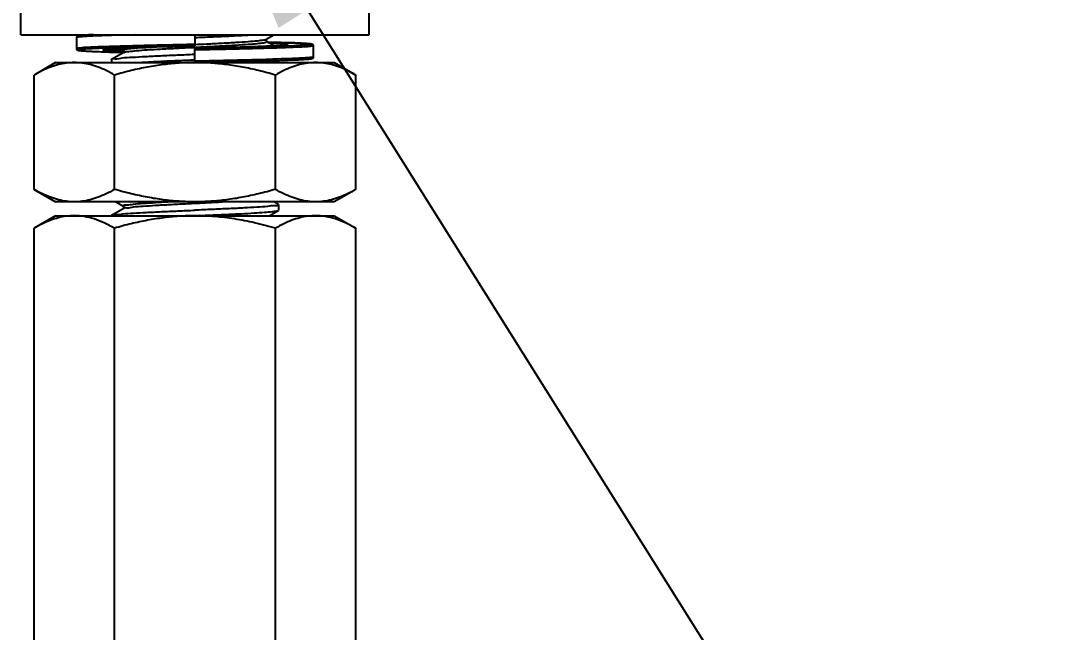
# Model space of a CAD drawing. Extents: x -452079 to 117456, y 3902 to 836955.
# Drawn here: x -256871.8 to -256376, y 691952.2 to 692244.1 of the extents above; entities that cross this region are included whole.
import ezdxf
from ezdxf import colors
from ezdxf.entities.mleader import LeaderData, LeaderLine
from ezdxf.math import Vec2, Vec3

# ---------------------------------------------------------------- set-up
doc = ezdxf.new("R2010")
doc.units = 0
doc.header["$LTSCALE"] = 1000
doc.header["$MEASUREMENT"] = 0
doc.linetypes.add('AUDIT_D_160901175043-111', pattern=[0])
doc.linetypes.add('AUDIT_D_160901175043-122', pattern=[0])
doc.layers.add('总说明', color=2, linetype='Continuous')
doc.styles.add('标题文字', font='txt.shx', dxfattribs={"bigfont": 'hztxt.shx'})

msp = doc.modelspace()

# ---------------------------------------------------------------- linework, layer by layer
at = {"layer": '总说明', "color": 3, "linetype": 'Continuous'}
for p, q in [((-256871.78, 692237.41), (-256871.78, 692250.7)), ((-256705.61, 692237.41), (-256705.61, 692250.7)), ((-256871.78, 692237.41), (-256705.61, 692237.41)), ((-256845.19, 692236.08), (-256845.19, 692230.76)), ((-256840.6, 692237.23), (-256841.53, 692237.16)), ((-256839.53, 692237.29), (-256840.6, 692237.23)), ((-256838.31, 692237.35), (-256839.53, 692237.29)), ((-256837.05, 692237.41), (-256838.31, 692237.35)), ((-256828.49, 692237.08), (-256830.22, 692237.03)), ((-256826.87, 692237.13), (-256828.49, 692237.08)), ((-256816.89, 692237.41), (-256826.87, 692237.13)), ((-256788.69, 692237.41), (-256788.69, 692232.09)), ((-256754.7, 692235.27), (-256751, 692237.41)), ((-256827.9, 692230.69), (-256826.47, 692230.78)), ((-256826.47, 692230.78), (-256824.78, 692230.87)), ((-256788.69, 692232.09), (-256824.84, 692231.2)), ((-256824.78, 692230.87), (-256822.82, 692230.96)), ((-256824.31, 692230.89), (-256822.85, 692230.04)), ((-256822.74, 692230.97), (-256824.3, 692230.89)), ((-256822.82, 692230.96), (-256820.58, 692231.06)), ((-256820.58, 692231.06), (-256816.68, 692231.21)), ((-256816.68, 692231.21), (-256812.14, 692231.38)), ((-256812.14, 692231.38), (-256806.97, 692231.55)), ((-256806.97, 692231.55), (-256799.2, 692231.79)), ((-256788.69, 692232.09), (-256795.07, 692231.91)), ((-256776.01, 692231.13), (-256788.69, 692230.76)), ((-256786.06, 692230.84), (-256788.69, 692230.76)), ((-256788.69, 692224.12), (-256788.69, 692230.76)), ((-256769.42, 692231.34), (-256776.01, 692231.13)), ((-256764.98, 692231.48), (-256769.42, 692231.34)), ((-256761.01, 692231.62), (-256764.98, 692231.48)), ((-256757.53, 692231.76), (-256761.01, 692231.62)), ((-256754.53, 692231.89), (-256757.53, 692231.76)), ((-256754.84, 692235.1), (-256754.62, 692235.25)), ((-256754.57, 692234.09), (-256754.57, 692235.27)), ((-256750.95, 692232.06), (-256754.54, 692234.14)), ((-256752, 692232.01), (-256754.53, 692231.89)), ((-256747.7, 692233.71), (-256754.13, 692233.9)), ((-256750.56, 692232.09), (-256752, 692232.01)), ((-256751.6, 692232.44), (-256748.41, 692232.23)), ((-256749.32, 692232.16), (-256750.56, 692232.09)), ((-256748.95, 692231.77), (-256750.37, 692231.72)), ((-256748.25, 692232.23), (-256749.32, 692232.16)), ((-256745.5, 692231.89), (-256748.95, 692231.77)), ((-256748.82, 692231.09), (-256748.93, 692231.09)), ((-256744.1, 692233.58), (-256747.7, 692233.71)), ((-256744.96, 692232.55), (-256745.14, 692232.5)), ((-256744.82, 692232.6), (-256744.96, 692232.55)), ((-256741.1, 692233.46), (-256744.1, 692233.58)), ((-256739.41, 692233.38), (-256741.1, 692233.46)), ((-256737.96, 692233.31), (-256739.41, 692233.38)), ((-256732.2, 692226.78), (-256732.2, 692232.09)), ((-256839.22, 692229.54), (-256837.71, 692229.46)), ((-256837.71, 692229.46), (-256835.95, 692229.39)), ((-256835.95, 692229.39), (-256832.83, 692229.26)), ((-256832.83, 692229.26), (-256829.1, 692229.13)), ((-256832.14, 692230.35), (-256832.23, 692230.34)), ((-256829.1, 692229.13), (-256822.81, 692228.94)), ((-256822.69, 692228.91), (-256828.47, 692225.57)), ((-256822.86, 692229.23), (-256822.82, 692229.23)), ((-256822.83, 692229.92), (-256822.69, 692229.92)), ((-256822.82, 692230.1), (-256822.82, 692228.91)), ((-256822.8, 692229.23), (-256822.73, 692229.23)), ((-256822.62, 692228.84), (-256822.59, 692228.88)), ((-256822.59, 692228.88), (-256822.36, 692229.05)), ((-256789.04, 692228.09), (-256788.69, 692228.1)), ((-256736.97, 692225.62), (-256736, 692225.68)), ((-256855.16, 692224.12), (-256865.44, 692218.18)), ((-256855.16, 692224.12), (-256722.23, 692224.12)), ((-256828.57, 692225.45), (-256828.47, 692225.57)), ((-256828.57, 692225.45), (-256828.57, 692224.12)), ((-256754.72, 692225.6), (-256788.69, 692224.78)), ((-256766.29, 692224.64), (-256788.69, 692224.12)), ((-256779.1, 692224.34), (-256748.3, 692225.14)), ((-256759.49, 692224.82), (-256766.29, 692224.64)), ((-256759.44, 692224.82), (-256759.49, 692224.82)), ((-256754.7, 692224.95), (-256759.44, 692224.82)), ((-256752.94, 692225.65), (-256754.72, 692225.6)), ((-256754.7, 692224.64), (-256754.13, 692224.96)), ((-256754.58, 692224.95), (-256754.7, 692224.95)), ((-256754.13, 692224.96), (-256754.58, 692224.95)), ((-256754.57, 692224.12), (-256754.57, 692224.64)), ((-256748.3, 692225.14), (-256744.2, 692225.29)), ((-256744.2, 692225.29), (-256741.59, 692225.39)), ((-256741.59, 692225.39), (-256739.36, 692225.49)), ((-256739.36, 692225.49), (-256738.08, 692225.56)), ((-256738.08, 692225.56), (-256736.97, 692225.62)), ((-256722.23, 692224.12), (-256711.95, 692218.18)), ((-256865.44, 692163.59), (-256865.44, 692218.18)), ((-256827.07, 692163.59), (-256827.07, 692218.18)), ((-256750.32, 692163.59), (-256750.32, 692218.18)), ((-256711.95, 692163.59), (-256711.95, 692218.18)), ((-256865.44, 692163.59), (-256855.16, 692157.65)), ((-256711.95, 692163.59), (-256722.23, 692157.65)), ((-256722.23, 692157.65), (-256855.16, 692157.65)), ((-256826.39, 692157.65), (-256822.85, 692155.6)), ((-256748.92, 692156.45), (-256751, 692157.65)), ((-256748.92, 692156.45), (-256748.81, 692156.32)), ((-256748.81, 692156.32), (-256748.81, 692153.66)), ((-256822.69, 692154.47), (-256828.47, 692151.13)), ((-256822.82, 692155.66), (-256822.82, 692154.47)), ((-256822.68, 692154.47), (-256822.68, 692154.52)), ((-256753.3, 692151), (-256748.92, 692153.54)), ((-256748.92, 692153.54), (-256748.81, 692153.66)), ((-256828.57, 692151), (-256828.47, 692151.13))]:
    msp.add_line(p, q, dxfattribs=at)
at = {"layer": '总说明', "color": 6, "linetype": 'Continuous'}
for p, q in [((-256855.16, 692151), (-256865.44, 692145.07)), ((-256855.16, 692151), (-256722.23, 692151)), ((-256722.23, 692151), (-256711.95, 692145.07)), ((-256865.44, 691824.61), (-256865.44, 692145.07)), ((-256827.07, 691824.61), (-256827.07, 692145.07)), ((-256750.32, 691824.61), (-256750.32, 692145.07)), ((-256711.95, 691824.61), (-256711.95, 692145.07))]:
    msp.add_line(p, q, dxfattribs=at)
at = {"layer": '总说明', "color": 3, "linetype": 'Continuous'}
for points in [[(-256841.53, 692237.16), (-256841.94, 692237.14), (-256842.32, 692237.11), (-256842.66, 692237.08), (-256842.98, 692237.05), (-256843.26, 692237.02), (-256843.52, 692236.99), (-256843.75, 692236.96), (-256843.95, 692236.94), (-256844.13, 692236.91), (-256844.29, 692236.88), (-256844.43, 692236.85), (-256844.56, 692236.81), (-256844.69, 692236.77), (-256844.83, 692236.7), (-256845.01, 692236.55), (-256845.18, 692236.21), (-256845.19, 692236.08)], [(-256845.19, 692230.76), (-256845.17, 692230.59), (-256844.99, 692230.27), (-256844.81, 692230.14), (-256844.67, 692230.07), (-256844.55, 692230.03), (-256844.41, 692229.99), (-256844.26, 692229.96), (-256844.1, 692229.93), (-256843.9, 692229.9), (-256843.68, 692229.87), (-256843.43, 692229.84), (-256843.14, 692229.81), (-256842.82, 692229.78), (-256842.45, 692229.75), (-256842.03, 692229.72), (-256841.57, 692229.68), (-256841.06, 692229.65), (-256840.5, 692229.61), (-256839.22, 692229.54)], [(-256832.2, 692230.24), (-256832.18, 692230.25), (-256832.1, 692230.27), (-256831.99, 692230.29), (-256831.84, 692230.32), (-256831.65, 692230.35), (-256831.42, 692230.38), (-256831.15, 692230.42), (-256830.84, 692230.45), (-256830.49, 692230.49), (-256830.08, 692230.53), (-256829.62, 692230.56), (-256829.1, 692230.6), (-256828.53, 692230.65), (-256827.9, 692230.69)], [(-256799.2, 692231.79), (-256790.63, 692232.04), (-256788.69, 692232.09)], [(-256744.98, 692232.6), (-256744.99, 692232.59), (-256745.04, 692232.58), (-256745.13, 692232.56), (-256745.25, 692232.54), (-256745.4, 692232.51), (-256745.58, 692232.48), (-256745.79, 692232.46), (-256746.03, 692232.43), (-256746.3, 692232.4), (-256746.61, 692232.37), (-256746.96, 692232.33), (-256747.35, 692232.3), (-256747.78, 692232.27), (-256748.25, 692232.23)], [(-256732.2, 692232.09), (-256732.21, 692232.23), (-256732.38, 692232.56), (-256732.56, 692232.71), (-256732.7, 692232.78), (-256732.83, 692232.82), (-256732.96, 692232.86), (-256733.1, 692232.89), (-256733.27, 692232.92), (-256733.45, 692232.95), (-256733.67, 692232.98), (-256733.91, 692233.01), (-256734.19, 692233.04), (-256734.5, 692233.07), (-256734.85, 692233.1), (-256735.25, 692233.13), (-256735.7, 692233.17), (-256736.19, 692233.2), (-256736.73, 692233.23), (-256737.96, 692233.31)], [(-256736, 692225.68), (-256735.57, 692225.71), (-256735.18, 692225.74), (-256734.82, 692225.77), (-256734.49, 692225.8), (-256734.19, 692225.83), (-256733.93, 692225.86), (-256733.69, 692225.89), (-256733.48, 692225.92), (-256733.29, 692225.94), (-256733.12, 692225.97), (-256732.97, 692226.01), (-256732.84, 692226.04), (-256732.71, 692226.08), (-256732.57, 692226.15), (-256732.39, 692226.29), (-256732.22, 692226.61), (-256732.2, 692226.78)], [(-256788.69, 692224.12), (-256786.93, 692224.16), (-256784.94, 692224.2), (-256779.1, 692224.34)]]:
    msp.add_lwpolyline(points, dxfattribs=at)
for points, start_tangent, end_tangent in [([(-256842.88, 692236.43), (-256844.33, 692236.3), (-256845.15, 692236.13), (-256845.15, 692236.12)], (-0.993332, -0.115293), (0.629052, -0.777363)), ([(-256830.22, 692237.03), (-256830.65, 692237.01), (-256835.5, 692236.84), (-256839.46, 692236.66), (-256842.41, 692236.48), (-256842.88, 692236.43)], (-0.999464, -0.032743), (-0.993332, -0.115293)), ([(-256788.69, 692236.08), (-256780.91, 692236.41), (-256773.43, 692236.75), (-256766.54, 692237.08), (-256760.49, 692237.41)], (0.999101, 0.042403), (0.998394, 0.056647)), ([(-256788.69, 692232.76), (-256796.44, 692232.58), (-256804.04, 692232.41), (-256811.37, 692232.23), (-256818.27, 692232.06), (-256824.45, 692231.89), (-256829.63, 692231.73), (-256833.99, 692231.58), (-256837.58, 692231.43), (-256840.44, 692231.29), (-256842.62, 692231.15), (-256844.15, 692231.01), (-256845.01, 692230.87), (-256845.15, 692230.74)], (-0.999748, -0.022463), (-0.544686, -0.83864)), ([(-256824.84, 692231.2), (-256829.15, 692231.06), (-256833.45, 692230.91), (-256837, 692230.77), (-256839.83, 692230.62), (-256841.99, 692230.48), (-256843.5, 692230.34), (-256844.34, 692230.2), (-256844.5, 692230.06), (-256843.89, 692229.91), (-256842.45, 692229.75), (-256840.01, 692229.58), (-256836.57, 692229.41), (-256832.18, 692229.24), (-256826.96, 692229.06), (-256822.81, 692228.94)], (-0.999559, -0.029693), (0.99959, -0.028624)), ([(-256824.3, 692230.89), (-256825.6, 692230.82), (-256828.29, 692230.66), (-256830.31, 692230.51), (-256831.7, 692230.35), (-256832.14, 692230.35)], (-0.998772, -0.049543), (-0.989886, -0.141863)), ([(-256795.07, 692231.91), (-256795.14, 692231.91), (-256801.44, 692231.72), (-256807.48, 692231.53), (-256813.12, 692231.34), (-256818.08, 692231.16), (-256822.2, 692230.99), (-256822.74, 692230.97)], (-0.999573, -0.029237), (-0.999039, -0.043824)), ([(-256822.73, 692230.05), (-256822.36, 692230.38), (-256820.27, 692230.76), (-256816.59, 692231.14), (-256814.5, 692231.34)], (0.521897, 0.853008), (0.997262, 0.073949)), ([(-256822.36, 692229.05), (-256820.27, 692229.43), (-256816.59, 692229.81), (-256811.51, 692230.19), (-256805.28, 692230.57), (-256798.22, 692230.95), (-256790.68, 692231.33), (-256788.73, 692231.43)], (0.837722, 0.546096), (0.998771, 0.049558)), ([(-256788.73, 692231.43), (-256783.03, 692231.71), (-256775.68, 692232.09), (-256768.97, 692232.47), (-256763.26, 692232.85), (-256758.83, 692233.23), (-256755.9, 692233.61), (-256754.8, 692233.78)], (0.998771, 0.049558), (0.93818, 0.346148)), ([(-256788.69, 692232.76), (-256783.03, 692233.04), (-256775.68, 692233.42), (-256768.97, 692233.8), (-256763.26, 692234.18), (-256758.83, 692234.56), (-256755.9, 692234.94), (-256754.84, 692235.1)], (0.998771, 0.049556), (0.95125, 0.308421)), ([(-256750.37, 692231.72), (-256752.84, 692231.65), (-256759.14, 692231.47), (-256766.04, 692231.29), (-256773.35, 692231.12), (-256780.95, 692230.94), (-256788.69, 692230.76)], (-0.999508, -0.031374), (-0.999742, -0.022731)), ([(-256748.93, 692231.09), (-256752.42, 692230.98), (-256758.79, 692230.81), (-256765.77, 692230.63), (-256773.17, 692230.45), (-256780.86, 692230.28), (-256788.69, 692230.1)], (-0.9995, -0.031631), (-0.999748, -0.022463)), ([(-256750.95, 692232.06), (-256751.28, 692232.04), (-256755.12, 692231.86), (-256759.65, 692231.67), (-256764.64, 692231.49), (-256769.51, 692231.33), (-256774.04, 692231.19), (-256778.26, 692231.07), (-256782.09, 692230.95), (-256785.55, 692230.85), (-256786.06, 692230.84)], (-0.998957, -0.045652), (-0.999586, -0.028759)), ([(-256754.8, 692233.78), (-256754.62, 692233.99), (-256754.65, 692234.04)], (0.93818, 0.346148), (-0.540787, 0.841159)), ([(-256754.13, 692233.9), (-256749.91, 692233.78), (-256744.69, 692233.6), (-256740.34, 692233.42), (-256736.92, 692233.24), (-256734.52, 692233.07), (-256733.17, 692232.89), (-256732.9, 692232.71), (-256733.72, 692232.54), (-256735.61, 692232.36), (-256738.53, 692232.18), (-256742.43, 692232), (-256745.5, 692231.89)], (0.999573, -0.029226), (-0.999377, -0.03528)), ([(-256753.58, 692233.59), (-256752.54, 692233.54), (-256749.21, 692233.35), (-256746.73, 692233.16), (-256745.15, 692232.98), (-256744.51, 692232.79), (-256744.82, 692232.6)], (0.998878, -0.047347), (-0.925125, -0.379664)), ([(-256745.14, 692232.5), (-256746.07, 692232.42), (-256748.23, 692232.23), (-256750.95, 692232.06)], (-0.970332, -0.241775), (-0.998957, -0.045652)), ([(-256732.24, 692232.06), (-256732.23, 692232.05), (-256733.06, 692231.87), (-256734.98, 692231.69), (-256737.93, 692231.52), (-256741.88, 692231.34), (-256746.73, 692231.16), (-256748.82, 692231.09)], (0.627676, -0.778475), (-0.999498, -0.031697)), ([(-256832.23, 692230.34), (-256832.44, 692230.19), (-256832.51, 692230.03), (-256831.84, 692229.87), (-256830.34, 692229.69), (-256827.9, 692229.51), (-256824.58, 692229.32), (-256822.86, 692229.23)], (-0.961726, -0.274012), (0.998953, -0.045743)), ([(-256830.66, 692230.51), (-256829.71, 692230.36), (-256827.31, 692230.17), (-256824.04, 692229.99), (-256822.83, 692229.92)], (0.995579, -0.093931), (0.998811, -0.048742)), ([(-256828.41, 692225.57), (-256828.41, 692225.6), (-256826.75, 692225.96), (-256823.38, 692226.32), (-256818.54, 692226.67), (-256812.43, 692227.03), (-256805.12, 692227.39), (-256797.02, 692227.75), (-256789.04, 692228.09)], (-0.047006, 0.998895), (0.999102, 0.042373)), ([(-256822.82, 692229.23), (-256822.8, 692229.23)], (0.998961, -0.045581), (0.998965, -0.045492)), ([(-256734.51, 692226.41), (-256734.56, 692226.41), (-256736.69, 692226.27), (-256739.52, 692226.12), (-256743.15, 692225.97), (-256747.61, 692225.82), (-256752.94, 692225.65)], (-0.989657, -0.143451), (-0.999583, -0.028875)), ([(-256732.26, 692226.8), (-256732.33, 692226.69), (-256733.11, 692226.55), (-256734.51, 692226.41)], (-0.374984, -0.927031), (-0.989657, -0.143451)), ([(-256846.26, 692224.12), (-256850.02, 692223.87), (-256853.79, 692223.14), (-256857.58, 692221.95), (-256861.44, 692220.3), (-256865.44, 692218.18)], (-1, 0), (-0.866025, -0.5)), ([(-256827.07, 692218.18), (-256831.07, 692220.3), (-256834.93, 692221.95), (-256838.72, 692223.14), (-256842.49, 692223.87), (-256846.26, 692224.12)], (-0.866025, 0.5), (-1, 0.000001)), ([(-256788.69, 692224.12), (-256796.23, 692223.87), (-256803.76, 692223.14), (-256811.35, 692221.95), (-256819.07, 692220.3), (-256827.07, 692218.18)], (-1, 0), (-0.960769, -0.27735)), ([(-256816.89, 692224.12), (-256810.85, 692224.45), (-256803.96, 692224.78), (-256796.47, 692225.11), (-256788.69, 692225.45)], (0.998394, 0.056647), (0.999101, 0.042403)), ([(-256750.32, 692218.18), (-256758.32, 692220.3), (-256766.04, 692221.95), (-256773.63, 692223.14), (-256781.16, 692223.87), (-256788.69, 692224.12)], (-0.960769, 0.27735), (-1, 0.000001)), ([(-256757.37, 692224.16), (-256756, 692224.29), (-256754.82, 692224.44)], (0.991601, 0.129338), (0.931789, 0.363)), ([(-256754.82, 692224.44), (-256754.64, 692224.65)], (0.931789, 0.363), (-0.170242, 0.985402)), ([(-256731.13, 692224.12), (-256734.9, 692223.87), (-256738.67, 692223.14), (-256742.46, 692221.95), (-256746.32, 692220.3), (-256750.32, 692218.18)], (-1, 0), (-0.866025, -0.5)), ([(-256711.95, 692218.18), (-256715.95, 692220.3), (-256719.81, 692221.95), (-256723.6, 692223.14), (-256727.37, 692223.87), (-256731.13, 692224.12)], (-0.866025, 0.5), (-1, 0.000002)), ([(-256846.26, 692157.65), (-256850.02, 692157.9), (-256853.79, 692158.62), (-256857.58, 692159.82), (-256861.44, 692161.47), (-256865.44, 692163.59)], (-1, 0), (-0.866025, 0.5)), ([(-256827.07, 692163.59), (-256831.07, 692161.47), (-256834.93, 692159.82), (-256838.72, 692158.62), (-256842.49, 692157.9), (-256846.26, 692157.65)], (-0.866025, -0.5), (-1, -0.000002)), ([(-256788.69, 692157.65), (-256796.23, 692157.9), (-256803.76, 692158.62), (-256811.35, 692159.82), (-256819.07, 692161.47), (-256827.07, 692163.59)], (-1, 0), (-0.960769, 0.27735)), ([(-256750.32, 692163.59), (-256758.32, 692161.47), (-256766.04, 692159.82), (-256773.63, 692158.62), (-256781.16, 692157.9), (-256788.69, 692157.65)], (-0.960769, -0.27735), (-1, -0.000001)), ([(-256731.13, 692157.65), (-256734.9, 692157.9), (-256738.67, 692158.62), (-256742.46, 692159.82), (-256746.32, 692161.47), (-256750.32, 692163.59)], (-1, 0), (-0.866025, 0.5)), ([(-256711.95, 692163.59), (-256715.95, 692161.47), (-256719.81, 692159.82), (-256723.6, 692158.62), (-256727.37, 692157.9), (-256731.13, 692157.65)], (-0.866025, -0.5), (-1, -0.000002)), ([(-256822.66, 692155.71), (-256822.68, 692155.81), (-256821.14, 692156.19), (-256817.97, 692156.57), (-256813.33, 692156.95), (-256807.45, 692157.33), (-256801.7, 692157.66)], (-0.304079, 0.952647), (0.998654, 0.05187)), ([(-256822.68, 692154.52), (-256821.14, 692154.86), (-256817.97, 692155.24), (-256813.33, 692155.62), (-256807.45, 692156), (-256800.62, 692156.38), (-256793.19, 692156.76), (-256785.54, 692157.14), (-256778.05, 692157.52), (-256775.71, 692157.64)], (0.046015, 0.998941), (0.998658, 0.051799)), ([(-256749, 692156.3), (-256749, 692156.16), (-256750.7, 692155.8), (-256754.13, 692155.44), (-256759.07, 692155.08), (-256765.17, 692154.73), (-256772.39, 692154.38), (-256780.41, 692154.02), (-256788.69, 692153.66)], (0.121568, -0.992583), (-0.999101, -0.042403)), ([(-256828.36, 692151.09), (-256828.3, 692151.2), (-256826.51, 692151.55), (-256823.04, 692151.91), (-256818.08, 692152.26), (-256811.91, 692152.61), (-256804.73, 692152.96), (-256796.89, 692153.31), (-256788.69, 692153.66)], (0.367645, 0.929966), (0.999101, 0.042403)), ([(-256788.69, 692151), (-256780.91, 692151.34), (-256773.43, 692151.67), (-256766.54, 692152), (-256760.5, 692152.33), (-256755.54, 692152.67), (-256751.85, 692153), (-256749.58, 692153.33), (-256748.93, 692153.55)], (0.999101, 0.042403), (0.878136, 0.478411))]:
    msp.add_spline(points, degree=3, dxfattribs=dict(at, start_tangent=start_tangent, end_tangent=end_tangent))
at = {"layer": '总说明', "color": 6, "linetype": 'Continuous'}
for points, start_tangent, end_tangent in [([(-256846.26, 692151), (-256850.02, 692150.76), (-256853.79, 692150.03), (-256857.58, 692148.84), (-256861.44, 692147.19), (-256865.44, 692145.07)], (-1, 0), (-0.866025, -0.5)), ([(-256827.07, 692145.07), (-256832.05, 692147.65), (-256836.84, 692149.49), (-256841.55, 692150.62), (-256846.26, 692151)], (-0.866025, 0.5), (-1, 0.000003)), ([(-256788.69, 692151), (-256796.22, 692150.76), (-256803.75, 692150.03), (-256811.33, 692148.84), (-256819.07, 692147.19), (-256827.07, 692145.07)], (-1, 0), (-0.960769, -0.27735)), ([(-256750.32, 692145.07), (-256760.28, 692147.65), (-256769.86, 692149.49), (-256779.29, 692150.62), (-256788.69, 692151)], (-0.960769, 0.27735), (-1, 0.000001)), ([(-256731.13, 692151), (-256734.9, 692150.76), (-256738.66, 692150.03), (-256742.45, 692148.84), (-256746.32, 692147.19), (-256750.32, 692145.07)], (-1, 0), (-0.866025, -0.5)), ([(-256711.95, 692145.07), (-256716.93, 692147.65), (-256721.71, 692149.49), (-256726.43, 692150.62), (-256731.13, 692151)], (-0.866025, 0.5), (-1, 0.000003))]:
    msp.add_spline(points, degree=3, dxfattribs=dict(at, start_tangent=start_tangent, end_tangent=end_tangent))

# ---------------------------------------------------------------- leaders
at = {"layer": '总说明', "color": 4, "linetype": 'AUDIT_D_160901175043-122'}
ml = msp.add_multileader_mtext('Standard', dxfattribs=at)
ml.set_content('{\\W0.9;加长型后扩底锚栓}', color=4, style='标题文字')
ml.set_leader_properties(linetype='AUDIT_D_160901175043-111')
ml.build(insert=Vec2(0, 0))
ml.multileader.update_dxf_attribs({"dogleg_length": 0.36, "arrow_head_size": 98.47})
ctx = ml.context
ctx.base_point, ctx.char_height, ctx.arrow_head_size, ctx.landing_gap_size, ctx.plane_origin = Vec3(-256136.54, 691418.26), 246.1709, 98.47, 39.88, Vec3(-256850.06, 692227.95)
notes = []
notes.append((ctx, [(0, (1, 1, 0), (-256213.75, 691418.26), (1, 0), 77.21, [(0, [(-256787.4, 692332.72)], 0, [])])]))
ctx.mtext.insert, ctx.mtext.width, ctx.mtext.flow_direction = Vec3(-256096.66, 691565.96), 1375.0252, 5
for ctx, leaders in notes:
    for number, flags, end, landing, length, lines in leaders:
        leader = LeaderData()
        leader.index, (leader.has_last_leader_line, leader.has_dogleg_vector, leader.attachment_direction) = number, flags
        leader.last_leader_point, leader.dogleg_vector, leader.dogleg_length = Vec3(end), Vec3(landing), length
        for number, points, colour, breaks in lines:
            line = LeaderLine()
            line.index, line.vertices, line.color, line.breaks = number, Vec3.list(points), colors.encode_raw_color(colour), breaks
            leader.lines.append(line)
        ctx.leaders.append(leader)

doc.saveas('drawing.dxf')
